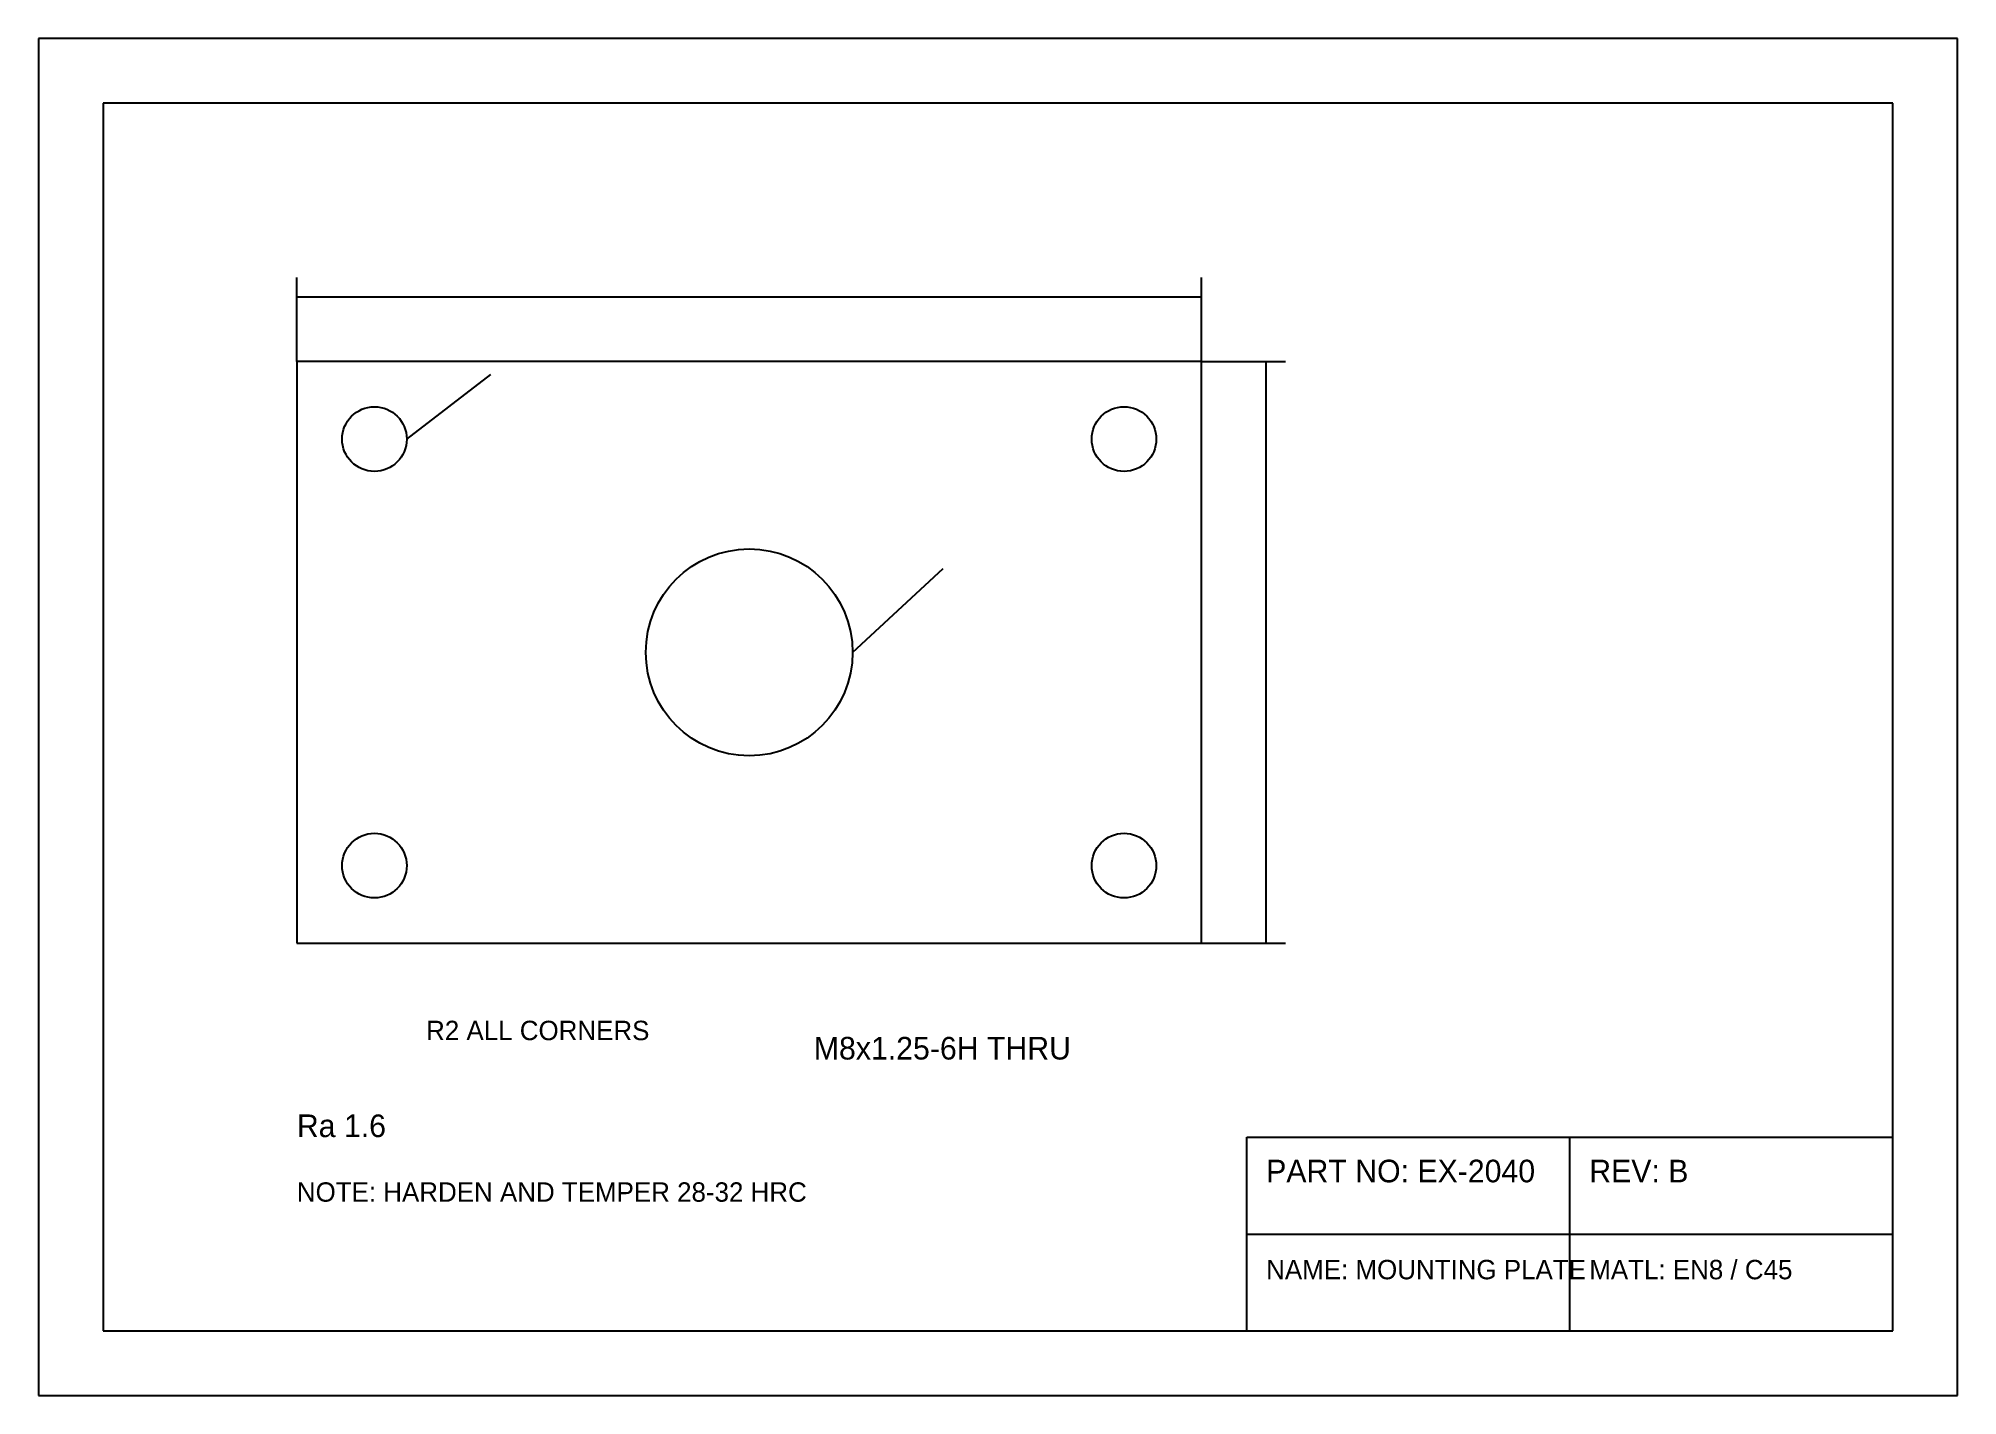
# Model space of a CAD drawing. Header units: millimetres. Extents: x 0 to 297, y 0 to 210.
import ezdxf

# ---------------------------------------------------------------- set-up
doc = ezdxf.new("R2010")
doc.units = ezdxf.units.MM

msp = doc.modelspace()

# ---------------------------------------------------------------- linework, layer by layer
for p, q in [((297, 210), (0, 210)), ((0, 210), (0, 0)), ((297, 0), (297, 210)), ((287, 200), (10, 200)), ((10, 200), (10, 10)), ((287, 10), (287, 200)), ((40, 160), (40, 173)), ((180, 160), (180, 173)), ((40, 170), (180, 170)), ((180, 160), (40, 160)), ((40, 160), (40, 70)), ((57, 148), (70, 158)), ((180, 70), (180, 160)), ((180, 160), (193, 160)), ((190, 70), (190, 160)), ((126, 115), (140, 128)), ((40, 70), (180, 70)), ((180, 70), (193, 70)), ((187, 10), (187, 40)), ((187, 40), (287, 40)), ((237, 10), (237, 40)), ((187, 25), (287, 25)), ((10, 10), (287, 10)), ((0, 0), (297, 0))]:
    msp.add_line(p, q)
for centre, radius in [((52, 148), 5), ((168, 148), 5), ((110, 115), 16), ((52, 82), 5), ((168, 82), 5)]:
    msp.add_circle(centre, radius)

# ---------------------------------------------------------------- texts
for s, height, p in [('R2 ALL CORNERS', 3, (60, 55)), ('M8x1.25-6H THRU', 3.5, (120, 52)), ('Ra 1.6', 3.5, (40, 40)), ('PART NO: EX-2040', 3.5, (190, 33)), ('REV: B', 3.5, (240, 33)), ('NOTE: HARDEN AND TEMPER 28-32 HRC', 3, (40, 30)), ('NAME: MOUNTING PLATE', 3, (190, 18)), ('MATL: EN8 / C45', 3, (240, 18))]:
    msp.add_text(s, height=height).set_placement(p)

doc.saveas('drawing.dxf')
